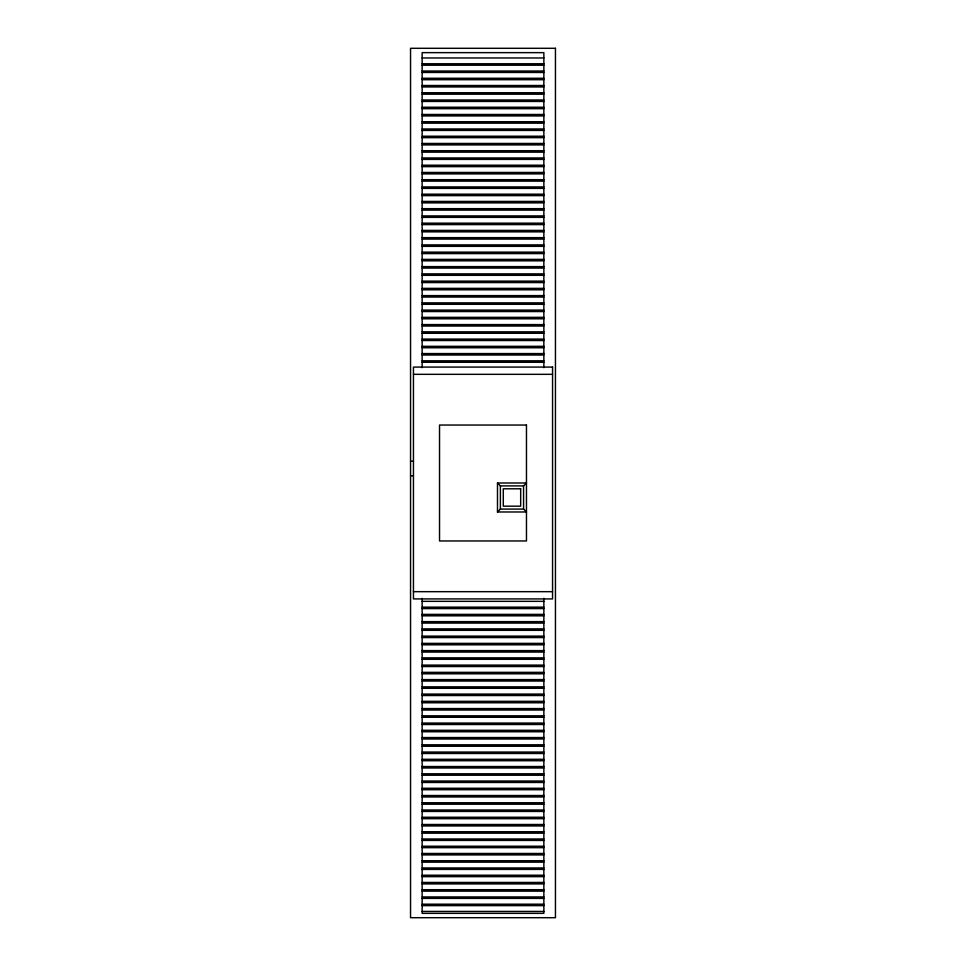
<?xml version="1.0" encoding="UTF-8"?>
<svg xmlns="http://www.w3.org/2000/svg" width="966" height="966" viewBox="0 0 966 966"><rect width="100%" height="100%" fill="white"/><g stroke="black" fill="none" stroke-linecap="round" stroke-linejoin="round"><path stroke-width="1.45" d="M497.49 511.98L500.388 509.082L523.572 509.082L526.47 511.98L497.49 511.98L497.49 483L526.47 483L523.572 485.898L523.572 509.082M422.142 57.972L543.858 57.972M422.142 63.768L543.858 63.768M422.142 65.217L543.858 65.217M422.142 71.013L543.858 71.013M422.142 72.462L543.858 72.462M422.142 78.258L543.858 78.258M422.142 79.707L543.858 79.707M422.142 85.503L543.858 85.503M422.142 86.952L543.858 86.952M422.142 92.748L543.858 92.748M422.142 94.197L543.858 94.197M422.142 99.993L543.858 99.993M422.142 101.442L543.858 101.442M422.142 107.238L543.858 107.238M422.142 108.687L543.858 108.687M422.142 114.483L543.858 114.483M422.142 115.932L543.858 115.932M422.142 121.728L543.858 121.728M422.142 123.177L543.858 123.177M422.142 128.973L543.858 128.973M422.142 130.422L543.858 130.422M422.142 136.218L543.858 136.218M422.142 137.667L543.858 137.667M422.142 143.463L543.858 143.463M422.142 144.912L543.858 144.912M422.142 150.708L543.858 150.708M422.142 152.157L543.858 152.157M422.142 157.953L543.858 157.953M422.142 159.402L543.858 159.402M422.142 165.198L543.858 165.198M422.142 166.647L543.858 166.647M422.142 172.443L543.858 172.443M422.142 173.892L543.858 173.892M422.142 179.688L543.858 179.688M422.142 181.137L543.858 181.137M422.142 186.933L543.858 186.933M422.142 188.382L543.858 188.382M422.142 194.178L543.858 194.178M422.142 195.627L543.858 195.627M422.142 201.423L543.858 201.423M422.142 202.872L543.858 202.872M422.142 208.668L543.858 208.668M422.142 210.117L543.858 210.117M422.142 215.913L543.858 215.913M422.142 217.362L543.858 217.362M422.142 223.158L543.858 223.158M422.142 224.607L543.858 224.607M422.142 230.403L543.858 230.403M422.142 231.852L543.858 231.852M422.142 237.648L543.858 237.648M422.142 239.097L543.858 239.097M422.142 244.893L543.858 244.893M422.142 246.342L543.858 246.342M422.142 252.138L543.858 252.138M422.142 253.587L543.858 253.587M422.142 259.383L543.858 259.383M422.142 260.832L543.858 260.832M422.142 266.628L543.858 266.628M422.142 268.077L543.858 268.077M422.142 273.873L543.858 273.873M422.142 275.322L543.858 275.322M422.142 281.118L543.858 281.118M422.142 282.567L543.858 282.567M422.142 288.363L543.858 288.363M422.142 289.812L543.858 289.812M422.142 295.608L543.858 295.608M422.142 297.057L543.858 297.057M422.142 302.853L543.858 302.853M422.142 304.302L543.858 304.302M422.142 310.098L543.858 310.098M422.142 311.547L543.858 311.547M422.142 317.343L543.858 317.343M422.142 318.792L543.858 318.792M422.142 324.588L543.858 324.588M422.142 326.037L543.858 326.037M422.142 331.833L543.858 331.833M422.142 333.282L543.858 333.282M422.142 339.078L543.858 339.078M422.142 340.527L543.858 340.527M422.142 346.323L543.858 346.323M422.142 347.772L543.858 347.772M422.142 353.568L543.858 353.568M422.142 355.017L543.858 355.017M422.142 360.813L543.858 360.813M422.142 362.262L543.858 362.262M413.448 374.325L552.552 374.325M410.55 461.265L413.448 461.265M410.55 475.755L413.448 475.755M497.49 483L500.388 485.898L523.572 485.898M413.448 591.675L552.552 591.675M422.142 601.347L543.858 601.347M422.142 607.143L543.858 607.143M422.142 608.592L543.858 608.592M422.142 614.388L543.858 614.388M422.142 615.837L543.858 615.837M422.142 621.633L543.858 621.633M422.142 623.082L543.858 623.082M422.142 628.878L543.858 628.878M422.142 630.327L543.858 630.327M422.142 636.123L543.858 636.123M422.142 637.572L543.858 637.572M422.142 643.368L543.858 643.368M422.142 644.817L543.858 644.817M422.142 650.613L543.858 650.613M422.142 652.062L543.858 652.062M422.142 657.858L543.858 657.858M422.142 659.307L543.858 659.307M422.142 665.103L543.858 665.103M422.142 666.552L543.858 666.552M422.142 672.348L543.858 672.348M422.142 673.797L543.858 673.797M422.142 679.593L543.858 679.593M422.142 681.042L543.858 681.042M422.142 686.838L543.858 686.838M422.142 688.287L543.858 688.287M422.142 694.083L543.858 694.083M422.142 695.532L543.858 695.532M422.142 701.328L543.858 701.328M422.142 702.777L543.858 702.777M422.142 708.573L543.858 708.573M422.142 710.022L543.858 710.022M422.142 715.818L543.858 715.818M422.142 717.267L543.858 717.267M422.142 723.063L543.858 723.063M422.142 724.512L543.858 724.512M422.142 730.308L543.858 730.308M422.142 731.757L543.858 731.757M422.142 737.553L543.858 737.553M422.142 739.002L543.858 739.002M422.142 744.798L543.858 744.798M422.142 746.247L543.858 746.247M422.142 752.043L543.858 752.043M422.142 753.492L543.858 753.492M422.142 759.288L543.858 759.288M422.142 760.737L543.858 760.737M422.142 766.533L543.858 766.533M422.142 767.982L543.858 767.982M422.142 773.778L543.858 773.778M422.142 775.227L543.858 775.227M422.142 781.023L543.858 781.023M422.142 782.472L543.858 782.472M422.142 788.268L543.858 788.268M422.142 789.717L543.858 789.717M422.142 795.513L543.858 795.513M422.142 796.962L543.858 796.962M422.142 802.758L543.858 802.758M422.142 804.207L543.858 804.207M422.142 810.003L543.858 810.003M422.142 811.452L543.858 811.452M422.142 817.248L543.858 817.248M422.142 818.697L543.858 818.697M422.142 824.493L543.858 824.493M422.142 825.942L543.858 825.942M422.142 831.738L543.858 831.738M422.142 833.187L543.858 833.187M422.142 838.983L543.858 838.983M422.142 840.432L543.858 840.432M422.142 846.228L543.858 846.228M422.142 847.677L543.858 847.677M422.142 853.473L543.858 853.473M422.142 854.922L543.858 854.922M422.142 860.718L543.858 860.718M422.142 862.167L543.858 862.167M422.142 867.963L543.858 867.963M422.142 869.412L543.858 869.412M422.142 875.208L543.858 875.208M422.142 876.657L543.858 876.657M422.142 882.453L543.858 882.453M422.142 883.902L543.858 883.902M422.142 889.698L543.858 889.698M422.142 891.147L543.858 891.147M422.142 896.943L543.858 896.943M422.142 898.392L543.858 898.392M422.142 904.188L543.858 904.188M422.142 905.637L543.858 905.637M422.142 911.433L543.858 911.433M543.858 367.684L543.858 52.647L422.142 52.647L422.142 367.684M543.858 598.316L543.858 913.353L422.142 913.353L422.142 598.316M500.388 485.898L500.388 509.082M555.45 48.3L410.55 48.3L410.55 917.7L555.45 917.7L555.45 48.3M552.552 367.08L413.448 367.08L413.448 598.92L552.552 598.92L552.552 367.08M526.47 425.04L439.53 425.04L439.53 540.96L526.47 540.96L526.47 425.04M520.674 488.796L503.286 488.796L503.286 506.184L520.674 506.184L520.674 488.796"/></g></svg>
